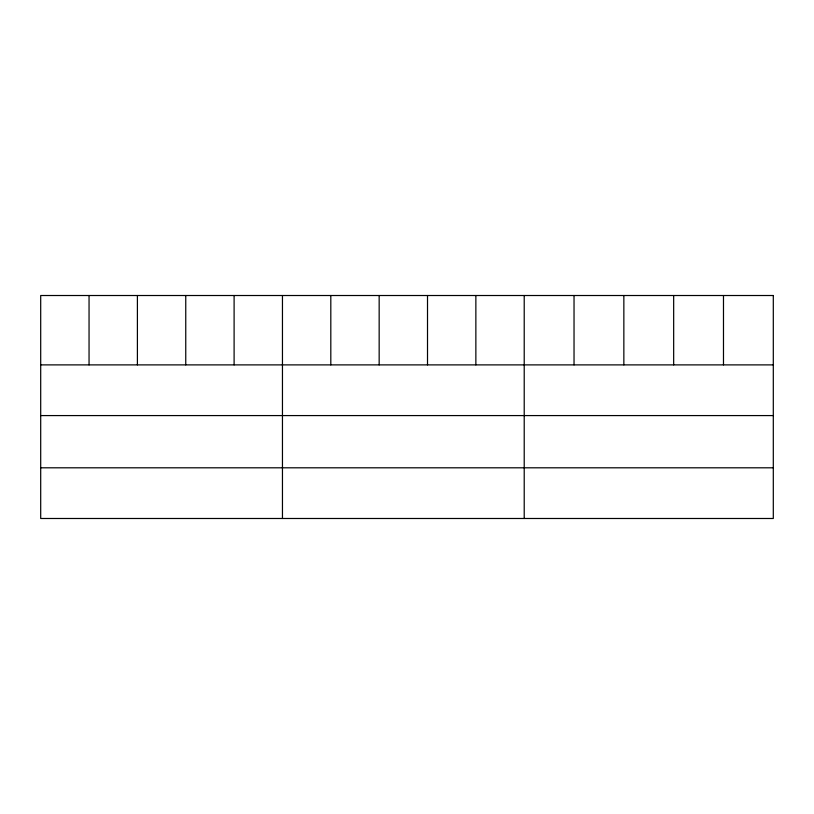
<?xml version="1.0" encoding="UTF-8"?>
<svg xmlns="http://www.w3.org/2000/svg" width="814" height="814" viewBox="0 0 814 814"><rect width="100%" height="100%" fill="white"/><g stroke="black" fill="none" stroke-linecap="round" stroke-linejoin="round"><path stroke-width="1.22" d="M40.7 364.886L773.3 364.886M40.7 415.578L773.3 415.578M40.7 467.806L773.3 467.806M723.483 295.513L723.483 364.886M673.666 295.513L673.666 364.886M623.85 295.513L623.85 364.886M574.033 295.513L574.033 364.886M524.216 295.513L524.216 518.487M475.864 295.513L475.864 364.886M427.513 295.513L427.513 364.886M379.161 295.513L379.161 364.886M330.81 295.513L330.81 364.886M282.458 295.513L282.458 518.487M234.106 295.513L234.106 364.886M185.755 295.513L185.755 364.886M137.403 295.513L137.403 364.886M89.052 295.513L89.052 364.886M773.3 295.513L40.7 295.513L40.7 518.487L773.3 518.487L773.3 295.513"/></g></svg>
